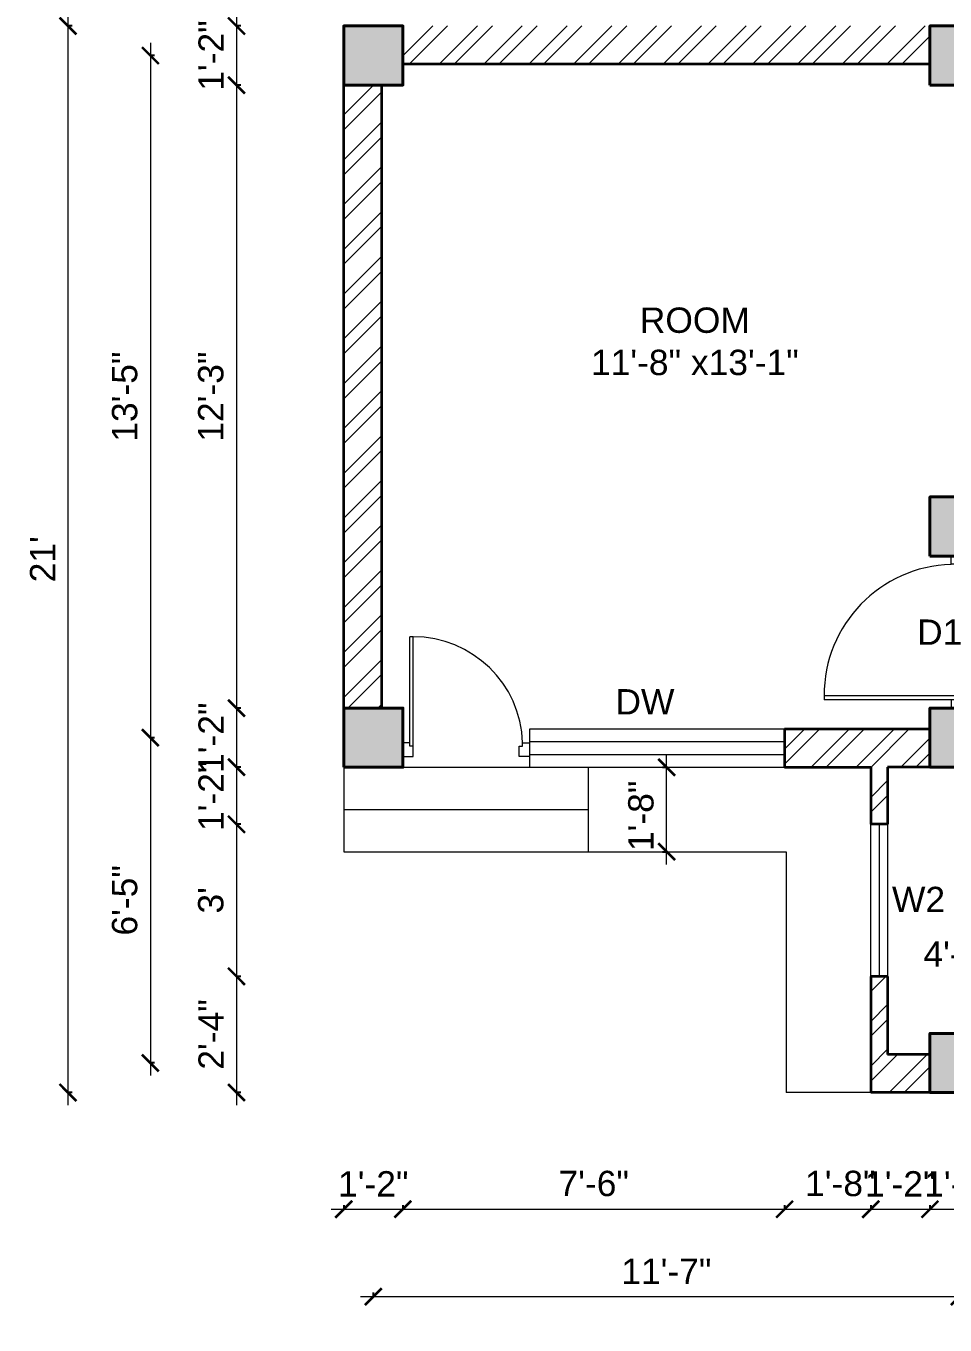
# Model space of a CAD drawing. Header units: inches. Extents: x -12071822 to 12321209, y -1222525 to 1319227.
# Drawn here: x 117113.1 to 117330.8, y 37789.4 to 38097 of the extents above; entities that cross this region are included whole.
import ezdxf

# ---------------------------------------------------------------- set-up
doc = ezdxf.new("R2010")
doc.units = ezdxf.units.IN
doc.header["$MEASUREMENT"] = 0
doc.header["$PDMODE"] = 35
for name, color, linetype, lineweight in [('Column', 181, 'Continuous', 40), ('Dimension', 130, 'Continuous', 9), ('Hatch', 9, 'Continuous', 9), ('Stairs', 61, 'Continuous', 18), ('TEXT', 255, 'Continuous', 35), ('Walls', 11, 'Continuous', 35), ('Windows', 151, 'Continuous', 15)]:
    doc.layers.add(name, color=color, linetype=linetype, lineweight=lineweight)
doc.styles.get("Standard").update_dxf_attribs({"font": 'arial.ttf'})
doc.dimstyles.get("Standard").update_dxf_attribs({"dimtxt": 6, "dimasz": 4, "dimexe": 0, "dimexo": 6, "dimgap": 3, "dimtad": 1, "dimdec": 0, "dimzin": 0, "dimdsep": 46, "dimlunit": 4, "dimtxsty": 'Standard', "dimblk": 'ARCHTICK', "dimcen": 0.09, "dimdle": 3, "dimclrd": 256, "dimadec": 0, "dimazin": 0, "dimtfac": 1, "dimtdec": 0, "dimtofl": 0, "dimtmove": 0, "dimatfit": 3, "dimfxl": 1, "dimfxlon": 1, "dimtolj": 1, "dimtzin": 0, "dimlwd": -1, "dimarcsym": 0})
pattern_1 = [(45, (-5399.04, -708.714), (-5.30330086, 5.30330086), []), (45, (-5395.504, -708.714), (-5.30330086, 5.30330086), [])]

# ---------------------------------------------------------------- blocks, each defined once
blk = doc.blocks.new('colm')
at = {"layer": 'Hatch'}
h = blk.add_hatch(color=256, dxfattribs=at)
h.dxf.hatch_style = 1
h.paths.add_polyline_path([(66705.71, 8319.73), (66705.71, 8307.73), (66717.71, 8307.73), (66717.71, 8319.73)])
at = {"layer": 'Column'}
blk.add_lwpolyline([(66705.71, 8307.73), (66717.71, 8307.73), (66717.71, 8319.73), (66705.71, 8319.73)], close=True, dxfattribs=at)
blk = doc.blocks.new('GFFGS')
at = {"layer": 'Windows'}
for p, q in [((97915.22, 19628.63), (97915.22, 19658.74)), ((97916.19, 19658.74), (97915.22, 19658.74)), ((97916.19, 19627.65), (97916.19, 19658.77)), ((97915.22, 19628.63), (97913.27, 19628.63)), ((97913.27, 19628.63), (97913.27, 19624.73)), ((97915.22, 19627.65), (97915.22, 19628.63)), ((97916.19, 19627.65), (97915.22, 19627.65)), ((97916.19, 19624.73), (97916.19, 19627.65)), ((97946.35, 19624.73), (97946.35, 19627.65)), ((97946.35, 19627.65), (97947.32, 19627.65)), ((97947.32, 19627.65), (97947.32, 19628.63)), ((97947.32, 19628.63), (97949.27, 19628.63)), ((97949.27, 19628.63), (97949.27, 19624.73)), ((97913.27, 19624.73), (97916.19, 19624.73)), ((97949.27, 19624.73), (97946.35, 19624.73))]:
    blk.add_line(p, q, dxfattribs=at)
blk.add_arc((97916.25, 19627.66), 31.08, 1.7801, 90.1235, dxfattribs=at)
blk = doc.blocks.new('_ArchTick')
at = {"color": 0, "linetype": 'ByBlock', "const_width": 0.15}
blk.add_lwpolyline([(-0.5, -0.5), (0.5, 0.5)], dxfattribs=at)
blk = doc.blocks.new('*D1628')
at = {"layer": 'Defpoints', "color": 0, "transparency": 16777216}
for p in [(117188.36, 38096.99), (117162.96, 38082.99), (117188.36, 38082.99)]:
    blk.add_point(p, dxfattribs=at)
at = {"layer": 'Dimension', "transparency": 16777216}
blk.add_line((117162.96, 38099.99), (117162.96, 38079.99), dxfattribs=at)
at = {"layer": 'Dimension', "color": 0, "lineweight": -2, "transparency": 16777216}
for p, q in [((117163.96, 38096.99), (117162.96, 38096.99)), ((117163.96, 38082.99), (117162.96, 38082.99))]:
    blk.add_line(p, q, dxfattribs=at)
at = {"layer": 'Dimension', "transparency": 16777216, "xscale": 4, "yscale": 4, "zscale": 4}
for p, rotation in [((117162.96, 38096.99), 90), ((117162.96, 38082.99), 270)]:
    blk.add_blockref('_ArchTick', p, dxfattribs=dict(at, rotation=rotation))
at = {"layer": 'Dimension', "color": 0, "lineweight": -2, "transparency": 16777216, "insert": (117156.95, 38089.99), "char_height": 6, "attachment_point": 5, "rotation": 90}
blk.add_mtext('\\A1;1\'-2"', dxfattribs=at)
blk = doc.blocks.new('*D1629')
at = {"layer": 'Defpoints', "color": 0, "transparency": 16777216}
for p in [(117188.36, 38082.99), (117162.96, 37935.49), (117188.36, 37935.49)]:
    blk.add_point(p, dxfattribs=at)
at = {"layer": 'Dimension', "transparency": 16777216}
blk.add_line((117162.96, 38085.99), (117162.96, 37932.49), dxfattribs=at)
at = {"layer": 'Dimension', "color": 0, "lineweight": -2, "transparency": 16777216}
for p, q in [((117163.96, 38082.99), (117162.96, 38082.99)), ((117163.96, 37935.49), (117162.96, 37935.49))]:
    blk.add_line(p, q, dxfattribs=at)
at = {"layer": 'Dimension', "transparency": 16777216, "xscale": 4, "yscale": 4, "zscale": 4}
for p, rotation in [((117162.96, 38082.99), 90), ((117162.96, 37935.49), 270)]:
    blk.add_blockref('_ArchTick', p, dxfattribs=dict(at, rotation=rotation))
at = {"layer": 'Dimension', "color": 0, "lineweight": -2, "transparency": 16777216, "insert": (117156.9, 38009.24), "char_height": 6, "attachment_point": 5, "rotation": 90}
blk.add_mtext('\\A1;12\'-3"', dxfattribs=at)
blk = doc.blocks.new('*D1630')
at = {"layer": 'Defpoints', "color": 0, "transparency": 16777216}
for p in [(117188.36, 37935.49), (117162.96, 37921.49), (117188.36, 37921.49)]:
    blk.add_point(p, dxfattribs=at)
at = {"layer": 'Dimension', "transparency": 16777216}
blk.add_line((117162.96, 37938.49), (117162.96, 37918.49), dxfattribs=at)
at = {"layer": 'Dimension', "color": 0, "lineweight": -2, "transparency": 16777216}
for p, q in [((117163.96, 37935.49), (117162.96, 37935.49)), ((117163.96, 37921.49), (117162.96, 37921.49))]:
    blk.add_line(p, q, dxfattribs=at)
at = {"layer": 'Dimension', "transparency": 16777216, "xscale": 4, "yscale": 4, "zscale": 4}
for p, rotation in [((117162.96, 37935.49), 90), ((117162.96, 37921.49), 270)]:
    blk.add_blockref('_ArchTick', p, dxfattribs=dict(at, rotation=rotation))
at = {"layer": 'Dimension', "color": 0, "lineweight": -2, "transparency": 16777216, "insert": (117156.95, 37928.49), "char_height": 6, "attachment_point": 5, "rotation": 90}
blk.add_mtext('\\A1;1\'-2"', dxfattribs=at)
blk = doc.blocks.new('*D1631')
at = {"layer": 'Defpoints', "color": 0, "transparency": 16777216}
for p in [(117188.36, 37921.49), (117162.96, 37907.99), (117313.18, 37907.99)]:
    blk.add_point(p, dxfattribs=at)
at = {"layer": 'Dimension', "transparency": 16777216}
blk.add_line((117162.96, 37924.49), (117162.96, 37904.99), dxfattribs=at)
at = {"layer": 'Dimension', "color": 0, "lineweight": -2, "transparency": 16777216}
for p, q in [((117163.96, 37921.49), (117162.96, 37921.49)), ((117163.96, 37907.99), (117162.96, 37907.99))]:
    blk.add_line(p, q, dxfattribs=at)
at = {"layer": 'Dimension', "transparency": 16777216, "xscale": 4, "yscale": 4, "zscale": 4}
for p, rotation in [((117162.96, 37921.49), 90), ((117162.96, 37907.99), 270)]:
    blk.add_blockref('_ArchTick', p, dxfattribs=dict(at, rotation=rotation))
at = {"layer": 'Dimension', "color": 0, "lineweight": -2, "transparency": 16777216, "insert": (117156.95, 37914.74), "char_height": 6, "attachment_point": 5, "rotation": 90}
blk.add_mtext('\\A1;1\'-2"', dxfattribs=at)
blk = doc.blocks.new('*D1632')
at = {"layer": 'Defpoints', "color": 0, "transparency": 16777216}
for p in [(117313.18, 37907.99), (117162.96, 37871.99), (117313.18, 37871.99)]:
    blk.add_point(p, dxfattribs=at)
at = {"layer": 'Dimension', "transparency": 16777216}
blk.add_line((117162.96, 37910.99), (117162.96, 37868.99), dxfattribs=at)
at = {"layer": 'Dimension', "color": 0, "lineweight": -2, "transparency": 16777216}
for p, q in [((117163.96, 37907.99), (117162.96, 37907.99)), ((117163.96, 37871.99), (117162.96, 37871.99))]:
    blk.add_line(p, q, dxfattribs=at)
at = {"layer": 'Dimension', "transparency": 16777216, "xscale": 4, "yscale": 4, "zscale": 4}
for p, rotation in [((117162.96, 37907.99), 90), ((117162.96, 37871.99), 270)]:
    blk.add_blockref('_ArchTick', p, dxfattribs=dict(at, rotation=rotation))
at = {"layer": 'Dimension', "color": 0, "lineweight": -2, "transparency": 16777216, "insert": (117156.9, 37889.99), "char_height": 6, "attachment_point": 5, "rotation": 90}
blk.add_mtext("\\A1;3'", dxfattribs=at)
blk = doc.blocks.new('*D1633')
at = {"layer": 'Defpoints', "color": 0, "transparency": 16777216}
for p in [(117313.18, 37871.99), (117162.96, 37844.49), (117313.18, 37844.49)]:
    blk.add_point(p, dxfattribs=at)
at = {"layer": 'Dimension', "transparency": 16777216}
blk.add_line((117162.96, 37874.99), (117162.96, 37841.49), dxfattribs=at)
at = {"layer": 'Dimension', "color": 0, "lineweight": -2, "transparency": 16777216}
for p, q in [((117163.96, 37871.99), (117162.96, 37871.99)), ((117163.96, 37844.49), (117162.96, 37844.49))]:
    blk.add_line(p, q, dxfattribs=at)
at = {"layer": 'Dimension', "transparency": 16777216, "xscale": 4, "yscale": 4, "zscale": 4}
for p, rotation in [((117162.96, 37871.99), 90), ((117162.96, 37844.49), 270)]:
    blk.add_blockref('_ArchTick', p, dxfattribs=dict(at, rotation=rotation))
at = {"layer": 'Dimension', "color": 0, "lineweight": -2, "transparency": 16777216, "insert": (117156.95, 37858.24), "char_height": 6, "attachment_point": 5, "rotation": 90}
blk.add_mtext('\\A1;2\'-4"', dxfattribs=at)
blk = doc.blocks.new('*D1634')
at = {"layer": 'Defpoints', "color": 0, "transparency": 16777216}
for p in [(117188.36, 38089.99), (117142.56, 37928.49), (117188.36, 37928.49)]:
    blk.add_point(p, dxfattribs=at)
at = {"layer": 'Dimension', "transparency": 16777216}
blk.add_line((117142.56, 38092.99), (117142.56, 37925.49), dxfattribs=at)
at = {"layer": 'Dimension', "color": 0, "lineweight": -2, "transparency": 16777216}
for p, q in [((117143.56, 38089.99), (117142.56, 38089.99)), ((117143.56, 37928.49), (117142.56, 37928.49))]:
    blk.add_line(p, q, dxfattribs=at)
at = {"layer": 'Dimension', "transparency": 16777216, "xscale": 4, "yscale": 4, "zscale": 4}
for p, rotation in [((117142.56, 38089.99), 90), ((117142.56, 37928.49), 270)]:
    blk.add_blockref('_ArchTick', p, dxfattribs=dict(at, rotation=rotation))
at = {"layer": 'Dimension', "color": 0, "lineweight": -2, "transparency": 16777216, "insert": (117136.5, 38009.24), "char_height": 6, "attachment_point": 5, "rotation": 90}
blk.add_mtext('\\A1;13\'-5"', dxfattribs=at)
blk = doc.blocks.new('*D1635')
at = {"layer": 'Defpoints', "color": 0, "transparency": 16777216}
for p in [(117188.36, 37928.49), (117142.56, 37851.49), (117327.18, 37851.49)]:
    blk.add_point(p, dxfattribs=at)
at = {"layer": 'Dimension', "transparency": 16777216}
blk.add_line((117142.56, 37931.49), (117142.56, 37848.49), dxfattribs=at)
at = {"layer": 'Dimension', "color": 0, "lineweight": -2, "transparency": 16777216}
for p, q in [((117143.56, 37928.49), (117142.56, 37928.49)), ((117143.56, 37851.49), (117142.56, 37851.49))]:
    blk.add_line(p, q, dxfattribs=at)
at = {"layer": 'Dimension', "transparency": 16777216, "xscale": 4, "yscale": 4, "zscale": 4}
for p, rotation in [((117142.56, 37928.49), 90), ((117142.56, 37851.49), 270)]:
    blk.add_blockref('_ArchTick', p, dxfattribs=dict(at, rotation=rotation))
at = {"layer": 'Dimension', "color": 0, "lineweight": -2, "transparency": 16777216, "insert": (117136.5, 37889.99), "char_height": 6, "attachment_point": 5, "rotation": 90}
blk.add_mtext('\\A1;6\'-5"', dxfattribs=at)
blk = doc.blocks.new('*D1558')
at = {"layer": 'Defpoints', "color": 0, "transparency": 16777216}
for p in [(117188.36, 38096.99), (117123.05, 37844.49), (117313.18, 37844.49)]:
    blk.add_point(p, dxfattribs=at)
at = {"layer": 'Dimension', "transparency": 16777216}
blk.add_line((117123.05, 38099.99), (117123.05, 37841.49), dxfattribs=at)
at = {"layer": 'Dimension', "color": 0, "lineweight": -2, "transparency": 16777216}
for p, q in [((117124.05, 38096.99), (117123.05, 38096.99)), ((117124.05, 37844.49), (117123.05, 37844.49))]:
    blk.add_line(p, q, dxfattribs=at)
at = {"layer": 'Dimension', "transparency": 16777216, "xscale": 4, "yscale": 4, "zscale": 4}
for p, rotation in [((117123.05, 38096.99), 90), ((117123.05, 37844.49), 270)]:
    blk.add_blockref('_ArchTick', p, dxfattribs=dict(at, rotation=rotation))
at = {"layer": 'Dimension', "color": 0, "lineweight": -2, "transparency": 16777216, "insert": (117117.04, 37970.74), "char_height": 6, "attachment_point": 5, "rotation": 90}
blk.add_mtext("\\A1;21'", dxfattribs=at)
blk = doc.blocks.new('*D1559')
at = {"layer": 'Defpoints', "color": 0, "transparency": 16777216}
for p in [(117188.36, 37921.49), (117202.36, 37921.49), (117202.36, 37816.85)]:
    blk.add_point(p, dxfattribs=at)
at = {"layer": 'Dimension', "transparency": 16777216}
blk.add_line((117185.36, 37816.85), (117205.36, 37816.85), dxfattribs=at)
at = {"layer": 'Dimension', "color": 0, "lineweight": -2, "transparency": 16777216}
for p, q in [((117188.36, 37817.85), (117188.36, 37816.85)), ((117202.36, 37817.85), (117202.36, 37816.85))]:
    blk.add_line(p, q, dxfattribs=at)
at = {"layer": 'Dimension', "transparency": 16777216, "xscale": 4, "yscale": 4, "zscale": 4, "rotation": 180}
blk.add_blockref('_ArchTick', (117188.36, 37816.85), dxfattribs=at)
at = {"layer": 'Dimension', "transparency": 16777216, "xscale": 4, "yscale": 4, "zscale": 4}
blk.add_blockref('_ArchTick', (117202.36, 37816.85), dxfattribs=at)
at = {"layer": 'Dimension', "color": 0, "lineweight": -2, "transparency": 16777216, "insert": (117195.36, 37822.87), "char_height": 6, "attachment_point": 5}
blk.add_mtext('\\A1;1\'-2"', dxfattribs=at)
blk = doc.blocks.new('*D1636')
at = {"layer": 'Defpoints', "color": 0, "transparency": 16777216}
for p in [(117202.36, 37921.49), (117292.77, 37921.49), (117292.77, 37816.85)]:
    blk.add_point(p, dxfattribs=at)
at = {"layer": 'Dimension', "transparency": 16777216}
blk.add_line((117199.36, 37816.85), (117295.77, 37816.85), dxfattribs=at)
at = {"layer": 'Dimension', "color": 0, "lineweight": -2, "transparency": 16777216}
for p, q in [((117202.36, 37817.85), (117202.36, 37816.85)), ((117292.77, 37817.85), (117292.77, 37816.85))]:
    blk.add_line(p, q, dxfattribs=at)
at = {"layer": 'Dimension', "transparency": 16777216, "xscale": 4, "yscale": 4, "zscale": 4, "rotation": 180}
blk.add_blockref('_ArchTick', (117202.36, 37816.85), dxfattribs=at)
at = {"layer": 'Dimension', "transparency": 16777216, "xscale": 4, "yscale": 4, "zscale": 4}
blk.add_blockref('_ArchTick', (117292.77, 37816.85), dxfattribs=at)
at = {"layer": 'Dimension', "color": 0, "lineweight": -2, "transparency": 16777216, "insert": (117247.57, 37822.92), "char_height": 6, "attachment_point": 5}
blk.add_mtext('\\A1;7\'-6"', dxfattribs=at)
blk = doc.blocks.new('*D1637')
at = {"layer": 'Defpoints', "color": 0, "transparency": 16777216}
for p in [(117292.77, 37921.49), (117313.18, 37844.49), (117313.18, 37816.85)]:
    blk.add_point(p, dxfattribs=at)
at = {"layer": 'Dimension', "transparency": 16777216}
blk.add_line((117289.77, 37816.85), (117316.18, 37816.85), dxfattribs=at)
at = {"layer": 'Dimension', "color": 0, "lineweight": -2, "transparency": 16777216}
for p, q in [((117292.77, 37817.85), (117292.77, 37816.85)), ((117313.18, 37817.85), (117313.18, 37816.85))]:
    blk.add_line(p, q, dxfattribs=at)
at = {"layer": 'Dimension', "transparency": 16777216, "xscale": 4, "yscale": 4, "zscale": 4, "rotation": 180}
blk.add_blockref('_ArchTick', (117292.77, 37816.85), dxfattribs=at)
at = {"layer": 'Dimension', "transparency": 16777216, "xscale": 4, "yscale": 4, "zscale": 4}
blk.add_blockref('_ArchTick', (117313.18, 37816.85), dxfattribs=at)
at = {"layer": 'Dimension', "color": 0, "lineweight": -2, "transparency": 16777216, "insert": (117305.97, 37822.92), "char_height": 6, "attachment_point": 5}
blk.add_mtext('\\A1;1\'-8"', dxfattribs=at)
blk = doc.blocks.new('*D1638')
at = {"layer": 'Defpoints', "color": 0, "transparency": 16777216}
for p in [(117313.18, 37844.49), (117327.18, 37844.49), (117327.18, 37816.85)]:
    blk.add_point(p, dxfattribs=at)
at = {"layer": 'Dimension', "transparency": 16777216}
blk.add_line((117310.18, 37816.85), (117330.18, 37816.85), dxfattribs=at)
at = {"layer": 'Dimension', "color": 0, "lineweight": -2, "transparency": 16777216}
for p, q in [((117313.18, 37817.85), (117313.18, 37816.85)), ((117327.18, 37817.85), (117327.18, 37816.85))]:
    blk.add_line(p, q, dxfattribs=at)
at = {"layer": 'Dimension', "transparency": 16777216, "xscale": 4, "yscale": 4, "zscale": 4, "rotation": 180}
blk.add_blockref('_ArchTick', (117313.18, 37816.85), dxfattribs=at)
at = {"layer": 'Dimension', "transparency": 16777216, "xscale": 4, "yscale": 4, "zscale": 4}
blk.add_blockref('_ArchTick', (117327.18, 37816.85), dxfattribs=at)
at = {"layer": 'Dimension', "color": 0, "lineweight": -2, "transparency": 16777216, "insert": (117320.18, 37822.87), "char_height": 6, "attachment_point": 5}
blk.add_mtext('\\A1;1\'-2"', dxfattribs=at)
blk = doc.blocks.new('*D1639')
at = {"layer": 'Defpoints', "color": 0, "transparency": 16777216}
for p in [(117327.18, 37844.49), (117341.18, 37844.49), (117341.18, 37816.85)]:
    blk.add_point(p, dxfattribs=at)
at = {"layer": 'Dimension', "transparency": 16777216}
blk.add_line((117324.18, 37816.85), (117344.18, 37816.85), dxfattribs=at)
at = {"layer": 'Dimension', "color": 0, "lineweight": -2, "transparency": 16777216}
for p, q in [((117327.18, 37817.85), (117327.18, 37816.85)), ((117341.18, 37817.85), (117341.18, 37816.85))]:
    blk.add_line(p, q, dxfattribs=at)
at = {"layer": 'Dimension', "transparency": 16777216, "xscale": 4, "yscale": 4, "zscale": 4, "rotation": 180}
blk.add_blockref('_ArchTick', (117327.18, 37816.85), dxfattribs=at)
at = {"layer": 'Dimension', "transparency": 16777216, "xscale": 4, "yscale": 4, "zscale": 4}
blk.add_blockref('_ArchTick', (117341.18, 37816.85), dxfattribs=at)
at = {"layer": 'Dimension', "color": 0, "lineweight": -2, "transparency": 16777216, "insert": (117334.18, 37822.87), "char_height": 6, "attachment_point": 5}
blk.add_mtext('\\A1;1\'-2"', dxfattribs=at)
blk = doc.blocks.new('*D1643')
at = {"layer": 'Defpoints', "color": 0, "transparency": 16777216}
for p in [(117195.36, 37921.49), (117334.18, 37844.49), (117334.18, 37796.16)]:
    blk.add_point(p, dxfattribs=at)
at = {"layer": 'Dimension', "color": 0, "lineweight": -2, "transparency": 16777216}
for p, q in [((117195.36, 37797.16), (117195.36, 37796.16)), ((117334.18, 37797.16), (117334.18, 37796.16))]:
    blk.add_line(p, q, dxfattribs=at)
at = {"layer": 'Dimension', "transparency": 16777216}
blk.add_line((117192.36, 37796.16), (117337.18, 37796.16), dxfattribs=at)
at = {"layer": 'Dimension', "transparency": 16777216, "xscale": 4, "yscale": 4, "zscale": 4, "rotation": 180}
blk.add_blockref('_ArchTick', (117195.36, 37796.16), dxfattribs=at)
at = {"layer": 'Dimension', "transparency": 16777216, "xscale": 4, "yscale": 4, "zscale": 4}
blk.add_blockref('_ArchTick', (117334.18, 37796.16), dxfattribs=at)
at = {"layer": 'Dimension', "color": 0, "lineweight": -2, "transparency": 16777216, "insert": (117264.77, 37802.17), "char_height": 6, "attachment_point": 5}
blk.add_mtext('\\A1;11\'-7"', dxfattribs=at)
blk = doc.blocks.new('*D1560')
at = {"layer": 'Defpoints', "color": 0, "transparency": 16777216}
for p in [(117188.36, 37921.49), (117688.05, 37844.49), (117688.05, 37779.29)]:
    blk.add_point(p, dxfattribs=at)
at = {"layer": 'Dimension', "transparency": 16777216}
blk.add_line((117185.36, 37779.29), (117691.05, 37779.29), dxfattribs=at)
at = {"layer": 'Dimension', "color": 0, "lineweight": -2, "transparency": 16777216}
for p, q in [((117188.36, 37780.29), (117188.36, 37779.29)), ((117688.05, 37780.29), (117688.05, 37779.29))]:
    blk.add_line(p, q, dxfattribs=at)
at = {"layer": 'Dimension', "transparency": 16777216, "xscale": 4, "yscale": 4, "zscale": 4, "rotation": 180}
blk.add_blockref('_ArchTick', (117188.36, 37779.29), dxfattribs=at)
at = {"layer": 'Dimension', "transparency": 16777216, "xscale": 4, "yscale": 4, "zscale": 4}
blk.add_blockref('_ArchTick', (117688.05, 37779.29), dxfattribs=at)
at = {"layer": 'Dimension', "color": 0, "lineweight": -2, "transparency": 16777216, "insert": (117438.21, 37785.35), "char_height": 6, "attachment_point": 5}
blk.add_mtext('\\A1;41\'-8"', dxfattribs=at)
blk = doc.blocks.new('*D1650')
at = {"layer": 'Defpoints', "color": 0, "transparency": 16777216}
for p in [(117474.18, 38124.52), (117327.18, 38096.99), (117474.18, 38087.99)]:
    blk.add_point(p, dxfattribs=at)
at = {"layer": 'Dimension', "transparency": 16777216}
blk.add_line((117324.18, 38124.52), (117477.18, 38124.52), dxfattribs=at)
at = {"layer": 'Dimension', "color": 0, "lineweight": -2, "transparency": 16777216}
for p, q in [((117327.18, 38123.52), (117327.18, 38124.52)), ((117474.18, 38123.52), (117474.18, 38124.52))]:
    blk.add_line(p, q, dxfattribs=at)
at = {"layer": 'Dimension', "transparency": 16777216, "xscale": 4, "yscale": 4, "zscale": 4, "rotation": 180}
blk.add_blockref('_ArchTick', (117327.18, 38124.52), dxfattribs=at)
at = {"layer": 'Dimension', "transparency": 16777216, "xscale": 4, "yscale": 4, "zscale": 4}
blk.add_blockref('_ArchTick', (117474.18, 38124.52), dxfattribs=at)
at = {"layer": 'Dimension', "color": 0, "transparency": 16777216, "insert": (117400.68, 38130.59), "char_height": 6, "attachment_point": 5}
blk.add_mtext('\\A1;12\'-3"', dxfattribs=at)
blk = doc.blocks.new('*D1793')
at = {"layer": 'Defpoints', "color": 0, "transparency": 16777216}
for p in [(117246.36, 37921.49), (117264.84, 37921.49), (117246.36, 37901.49)]:
    blk.add_point(p, dxfattribs=at)
at = {"layer": 'Windows', "transparency": 16777216}
blk.add_line((117264.84, 37898.49), (117264.84, 37924.49), dxfattribs=at)
at = {"layer": 'Windows', "color": 0, "lineweight": -2, "transparency": 16777216}
for p, q in [((117263.84, 37921.49), (117264.84, 37921.49)), ((117263.84, 37901.49), (117264.84, 37901.49))]:
    blk.add_line(p, q, dxfattribs=at)
at = {"layer": 'Windows', "transparency": 16777216, "xscale": 4, "yscale": 4, "zscale": 4}
for p, rotation in [((117264.84, 37921.49), 90), ((117264.84, 37901.49), 270)]:
    blk.add_blockref('_ArchTick', p, dxfattribs=dict(at, rotation=rotation))
at = {"layer": 'Windows', "color": 0, "transparency": 16777216, "insert": (117258.77, 37909.99), "char_height": 6, "attachment_point": 5, "rotation": 90}
blk.add_mtext('\\A1;1\'-8"', dxfattribs=at)

msp = doc.modelspace()

# ---------------------------------------------------------------- hatches: boundary and pattern name
at = {"layer": 'Hatch'}
h = msp.add_hatch(dxfattribs=at)
h.set_pattern_fill('ANSI32', color=256, scale=20)
h.set_pattern_definition(pattern_1)
h.paths.add_polyline_path([(117202.36, 38096.99), (117202.36, 38087.99), (117327.18, 38087.99), (117327.18, 38096.99)])
h = msp.add_hatch(dxfattribs=at)
h.set_pattern_fill('ANSI32', color=256, scale=20)
h.set_pattern_definition(pattern_1)
h.paths.add_polyline_path([(117197.36, 38082.99), (117188.36, 38082.99), (117188.36, 37935.49), (117197.36, 37935.49)])
h = msp.add_hatch(dxfattribs=at)
h.set_pattern_fill('ANSI32', color=256, scale=20)
h.set_pattern_definition(pattern_1)
h.paths.add_polyline_path([(117313.18, 37921.49), (117313.18, 37907.99), (117317.18, 37907.99), (117317.18, 37921.49), (117327.18, 37921.49), (117327.18, 37930.49), (117292.77, 37930.49), (117292.77, 37921.49)])
h = msp.add_hatch(dxfattribs=at)
h.set_pattern_fill('ANSI32', color=256, scale=20)
h.set_pattern_definition(pattern_1)
h.paths.add_polyline_path([(117317.18, 37853.49), (117317.18, 37871.99), (117313.18, 37871.99), (117313.18, 37844.49), (117327.18, 37844.49), (117327.18, 37853.49)])

# ---------------------------------------------------------------- linework, layer by layer
at = {"layer": 'Stairs'}
for p, q in [((117188.36, 37921.49), (117188.36, 37901.49)), ((117246.36, 37901.49), (117246.36, 37921.49)), ((117188.36, 37911.49), (117246.36, 37911.49)), ((117188.36, 37901.49), (117246.36, 37901.49)), ((117246.36, 37901.49), (117293.18, 37901.49)), ((117293.18, 37901.49), (117293.18, 37844.49)), ((117313.18, 37844.49), (117293.18, 37844.49))]:
    msp.add_line(p, q, dxfattribs=at)
at = {"layer": 'Walls'}
for p, q in [((117202.36, 38087.99), (117327.18, 38087.99)), ((117188.36, 37935.49), (117188.36, 38082.99)), ((117197.36, 37935.49), (117197.36, 38082.99)), ((117327.18, 37930.49), (117292.77, 37930.49)), ((117292.77, 37930.49), (117292.77, 37921.49)), ((117292.77, 37921.49), (117313.18, 37921.49)), ((117313.18, 37921.49), (117313.18, 37907.99)), ((117317.18, 37921.49), (117317.18, 37907.99)), ((117327.18, 37921.49), (117317.18, 37921.49)), ((117317.18, 37907.99), (117313.18, 37907.99)), ((117313.18, 37871.99), (117313.18, 37844.49)), ((117317.18, 37871.99), (117313.18, 37871.99)), ((117317.18, 37871.99), (117317.18, 37853.49)), ((117327.18, 37853.49), (117317.18, 37853.49)), ((117327.18, 37844.49), (117313.18, 37844.49))]:
    msp.add_line(p, q, dxfattribs=at)
at = {"layer": 'Windows'}
for p, q in [((117292.77, 37930.49), (117232.36, 37930.49)), ((117232.36, 37930.49), (117232.36, 37921.49)), ((117292.77, 37927.49), (117232.36, 37927.49)), ((117232.36, 37924.49), (117292.77, 37924.49)), ((117202.36, 37921.49), (117232.36, 37921.49)), ((117232.36, 37921.49), (117292.77, 37921.49)), ((117313.18, 37871.99), (117313.18, 37907.99)), ((117315.18, 37907.99), (117315.18, 37871.99)), ((117317.18, 37907.99), (117317.18, 37871.99))]:
    msp.add_line(p, q, dxfattribs=at)

# ---------------------------------------------------------------- block references
at = {"layer": 'Column', "xscale": 1.166666666667879, "yscale": 1.166666666667879, "zscale": 1.166666666667879}
for p in [(39365.04, 28390.64), (39503.86, 28390.64), (39503.86, 28279.14), (39365.04, 28229.14), (39503.86, 28229.14), (39503.86, 28152.14)]:
    msp.add_blockref('colm', p, dxfattribs=at)
at = {"layer": 'Windows', "rotation": 90}
msp.add_blockref('GFFGS', (136960.86, -59977.78), dxfattribs=at)
at = {"layer": 'Windows', "xscale": 0.8333333333339397, "yscale": 0.8333333333339397, "zscale": 0.8333333333339397}
msp.add_blockref('GFFGS', (35607.97, 21570.1), dxfattribs=at)

# ---------------------------------------------------------------- texts
at = {"layer": 'TEXT', "char_height": 6}
for s, width, insert, attachment_point in [('\\pi29.7286;ROOM\\P\\pi18.16039;11\'-8" x13\'-1"', 84.2389, (117228.75, 38014.25), 7), ('\\pi5.0988;D1', 18.7269, (117319.05, 37956.48), 1), ('DW', 18.7269, (117252.71, 37939.99), 1), ('\\pi3.34914;W2', 18.7269, (117314.86, 37893.19), 1), ('\\pi34.18972;W/C\\P\\pi22.41891;4\'-6" x5\'-8"', 84.2389, (117303.23, 37874.2), 7)]:
    msp.add_mtext_dynamic_manual_height_columns(s, width=width, gutter_width=1, heights=[0], dxfattribs=dict(at, insert=insert, attachment_point=attachment_point))

# ---------------------------------------------------------------- dimensions: what is measured, and where the dimension line sits
at = {"layer": 'Dimension'}
dim = msp.add_linear_dim(base=(117474.18, 38124.52), p1=(117327.18, 38096.99), p2=(117474.18, 38087.99), dimstyle='Standard', override={"dimtmove": 1}, dxfattribs=at)
dim.commit()
dim.dimension.update_dxf_attribs({"geometry": '*D1650', "text_midpoint": (117400.68, 38130.59)})
at = {"layer": 'Dimension', "lineweight": -2}
for base, p1, p2, picture, middle in [((117123.0506, 37844.4903), (117188.3618, 38096.9878), (117313.1791, 37844.4903), '*D1558', (117117.0383, 37970.739)), ((117142.5614, 37928.4903), (117188.3618, 38089.9878), (117188.3618, 37928.4903), '*D1634', (117136.4959, 38009.239)), ((117162.9632, 37935.4903), (117188.3618, 38082.9878), (117188.3618, 37935.4903), '*D1629', (117156.8978, 38009.239)), ((117142.56, 37851.49), (117188.36, 37928.49), (117327.18, 37851.49), '*D1635', (117136.5, 37889.99)), ((117162.96, 37871.99), (117313.18, 37907.99), (117313.18, 37871.99), '*D1632', (117156.9, 37889.99)), ((117162.96323785, 37844.49025462), (117313.17911246, 37871.99025462), (117313.17911246, 37844.49025462), '*D1633', (117156.95095955, 37858.24025462))]:
    dim = msp.add_linear_dim(base=base, p1=p1, p2=p2, angle=90, dimstyle='Standard', override={"dimtmove": 1}, dxfattribs=at)
    dim.commit()
    dim.dimension.update_dxf_attribs({"geometry": picture, "text_midpoint": middle})
for base, p1, p2, picture, middle in [((117162.96, 38082.99), (117188.36, 38096.99), (117188.36, 38082.99), '*D1628', (117162.96, 38089.99)), ((117162.96, 37921.49), (117188.36, 37935.49), (117188.36, 37921.49), '*D1630', (117162.96, 37928.49)), ((117162.96323785, 37907.99025462), (117188.36176301, 37921.49025462), (117313.17911246, 37907.99025462), '*D1631', (117162.96323785, 37914.74025462))]:
    dim = msp.add_linear_dim(base=base, p1=p1, p2=p2, angle=90, dimstyle='Standard', override={"dimtmove": 1}, dxfattribs=at)
    dim.commit()
    dim.dimension.update_dxf_attribs({"geometry": picture, "text_midpoint": middle, "dimtype": 160})
for base, p1, p2, picture, middle in [((117202.36, 37816.85), (117188.36, 37921.49), (117202.36, 37921.49), '*D1559', (117195.36, 37816.85)), ((117313.18, 37816.85), (117292.77, 37921.49), (117313.18, 37844.49), '*D1637', (117305.97, 37816.85)), ((117327.18, 37816.85), (117313.18, 37844.49), (117327.18, 37844.49), '*D1638', (117320.18, 37816.85)), ((117341.18, 37816.85), (117327.18, 37844.49), (117341.18, 37844.49), '*D1639', (117334.18, 37816.85))]:
    dim = msp.add_linear_dim(base=base, p1=p1, p2=p2, dimstyle='Standard', override={"dimtmove": 1}, dxfattribs=at)
    dim.commit()
    dim.dimension.update_dxf_attribs({"geometry": picture, "text_midpoint": middle, "dimtype": 160})
for base, p1, p2, picture, middle in [((117688.05, 37779.29), (117188.36, 37921.49), (117688.05, 37844.49), '*D1560', (117438.21, 37785.35)), ((117334.18, 37796.16), (117195.36, 37921.49), (117334.18, 37844.49), '*D1643', (117264.77, 37802.17)), ((117292.77, 37816.85), (117202.36, 37921.49), (117292.77, 37921.49), '*D1636', (117247.57, 37822.92))]:
    dim = msp.add_linear_dim(base=base, p1=p1, p2=p2, dimstyle='Standard', override={"dimtmove": 1}, dxfattribs=at)
    dim.commit()
    dim.dimension.update_dxf_attribs({"geometry": picture, "text_midpoint": middle})
at = {"layer": 'Windows'}
dim = msp.add_linear_dim(base=(117264.84, 37921.49), p1=(117246.36, 37901.49), p2=(117246.36, 37921.49), angle=90, dimstyle='Standard', dxfattribs=at)
dim.commit()
dim.dimension.update_dxf_attribs({"geometry": '*D1793', "text_midpoint": (117264.84, 37909.99), "dimtype": 160})

doc.saveas('drawing.dxf')
